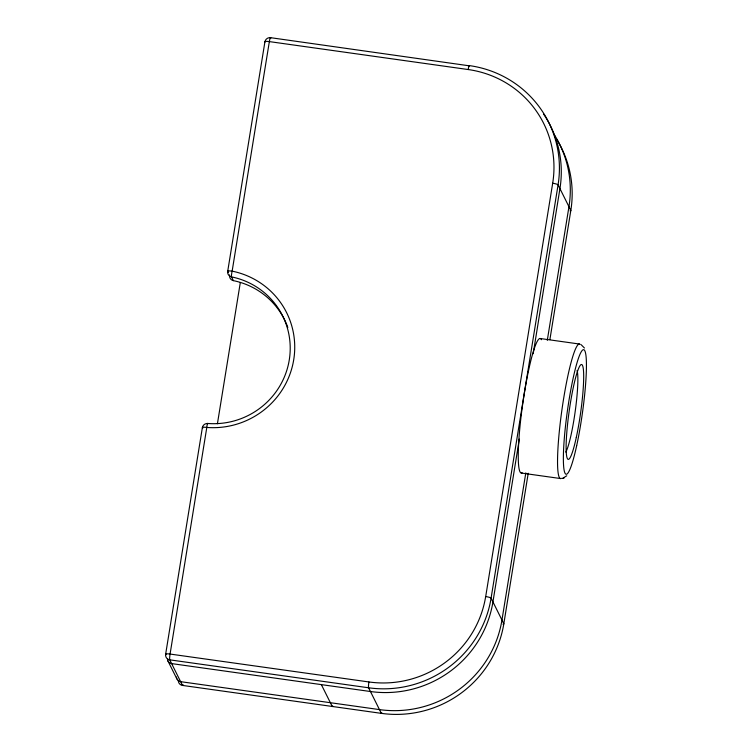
<?xml version="1.0" encoding="UTF-8"?>
<svg xmlns="http://www.w3.org/2000/svg" width="752" height="752" viewBox="0 0 752 752"><rect width="100%" height="100%" fill="white"/><g stroke="black" fill="none" stroke-linecap="round" stroke-linejoin="round"><path stroke-width="1.13" d="M217.422 423.743L240.32 282.498M228.279 272.562L227.696 271.387L264.911 41.858A4.991 0.855 9.2 0 1 269.348 41.604L468.186 69.541A102.357 100.082 -26.5 0 1 552.682 183.244L485.698 596.562A4.991 0.855 9.2 0 1 491.075 598.188L503.821 623.765A107.376 104.989 -26.5 0 1 381.339 713.357L182.501 685.42A4.991 4.879 -26.5 0 1 178.327 680.316M519.341 439.074L492.936 601.929A107.376 104.989 -26.5 0 1 370.454 691.52L171.616 663.593A4.991 4.879 -26.5 0 1 167.433 658.94M533.177 353.722L559.939 188.62A107.376 104.989 -26.5 0 0 543.508 113.975M525.808 472.886L501.96 620.015A107.376 104.989 -26.5 0 1 379.469 709.606L180.63 681.669A4.991 4.879 -26.5 0 1 176.447 677.026M547.287 340.355L568.954 206.697A107.376 104.989 -26.5 0 0 553.726 133.875M528.224 473.262L503.821 623.765A4.991 0.855 9.2 0 1 503.022 624.198M549.891 339.603L570.824 210.447A107.376 104.989 -26.5 0 0 556.189 138.537M566.735 475.772L562.515 478.469L563.333 478.178M563.464 478.131L564.263 477.849M540.086 338.503L579.36 344.021M521.343 473.036L560.616 478.554M485.67 596.552A102.225 99.96 -26.5 0 1 444.789 662.803A102.225 99.96 -26.5 0 1 368.912 681.961L170.074 654.052A4.991 0.855 9.2 0 0 165.628 654.296L202.363 427.672A4.991 4.879 -26.5 0 1 207.759 423.47A75.51 73.837 -26.5 0 0 289.266 359.964A75.51 73.837 -26.5 0 0 231.522 276.886A4.991 4.879 -26.5 0 1 227.696 271.387A4.991 0.855 9.2 0 1 232.142 271.143A80.511 78.716 -26.5 0 1 293.722 359.729A80.511 78.716 -26.5 0 1 206.809 427.437A4.991 0.855 9.2 0 0 202.363 427.672L202.72 428.377M581.07 344.623L584.445 348.016M469.558 65.856L270.607 37.685A4.991 4.879 -26.5 0 0 264.911 41.858L265.024 42.084M270.842 38.155L270.607 37.685A4.991 0.602 -82 0 0 269.348 41.604L232.142 271.143A4.991 0.658 -78.5 0 0 231.522 276.886L233.383 280.637A75.51 73.837 -26.5 0 1 287.828 327.44M229.454 274.903L229.567 275.138A4.991 4.879 -26.5 0 0 233.383 280.637M207.872 423.705L207.759 423.47A4.991 0.545 -85.5 0 0 206.809 427.427L170.074 654.052A4.991 0.602 -82 0 0 169.755 659.842L182.501 685.42A4.991 0.602 -82 0 0 183.065 684.658M321.358 684.63L332.243 706.457A4.991 0.602 -82 0 0 332.713 705.959M165.863 654.766L165.628 654.296A4.991 4.879 -26.5 0 0 169.755 659.842L368.593 687.779A107.376 104.989 -26.5 0 0 491.075 598.188L558.069 184.87A107.376 104.989 -26.5 0 0 469.445 65.621A4.991 0.602 -82 0 0 468.186 69.541M167.865 660.811L176.88 678.896M522.17 472.782A67.924 8.187 -82 0 1 522.931 402.329A67.924 8.187 -82 0 1 541.421 339.716M561.443 478.3A67.924 8.187 -82 0 1 561.782 410.874A67.924 8.187 -82 0 1 580.083 344.36M577.094 370.416A42.949 5.179 -82 0 1 575.233 411.156A42.949 5.179 -82 0 1 565.824 452.093M368.912 681.979A4.991 0.602 -82 0 0 368.593 687.779L381.339 713.357A4.991 0.602 -82 0 0 381.809 712.858M552.692 183.244A4.991 0.855 9.2 0 1 558.069 184.87L570.824 210.447A4.991 0.855 9.2 0 1 570.025 210.88M576.662 445.739A62.905 7.586 -82 0 0 583.89 349.736A62.905 7.586 -82 0 0 564.15 440.418A62.905 7.586 -82 0 0 576.662 445.739M576.286 437.467A47.931 5.781 -82 0 0 581.719 364.541A47.931 5.781 -82 0 0 566.688 433.904A47.931 5.781 -82 0 0 576.286 437.467"/></g></svg>
